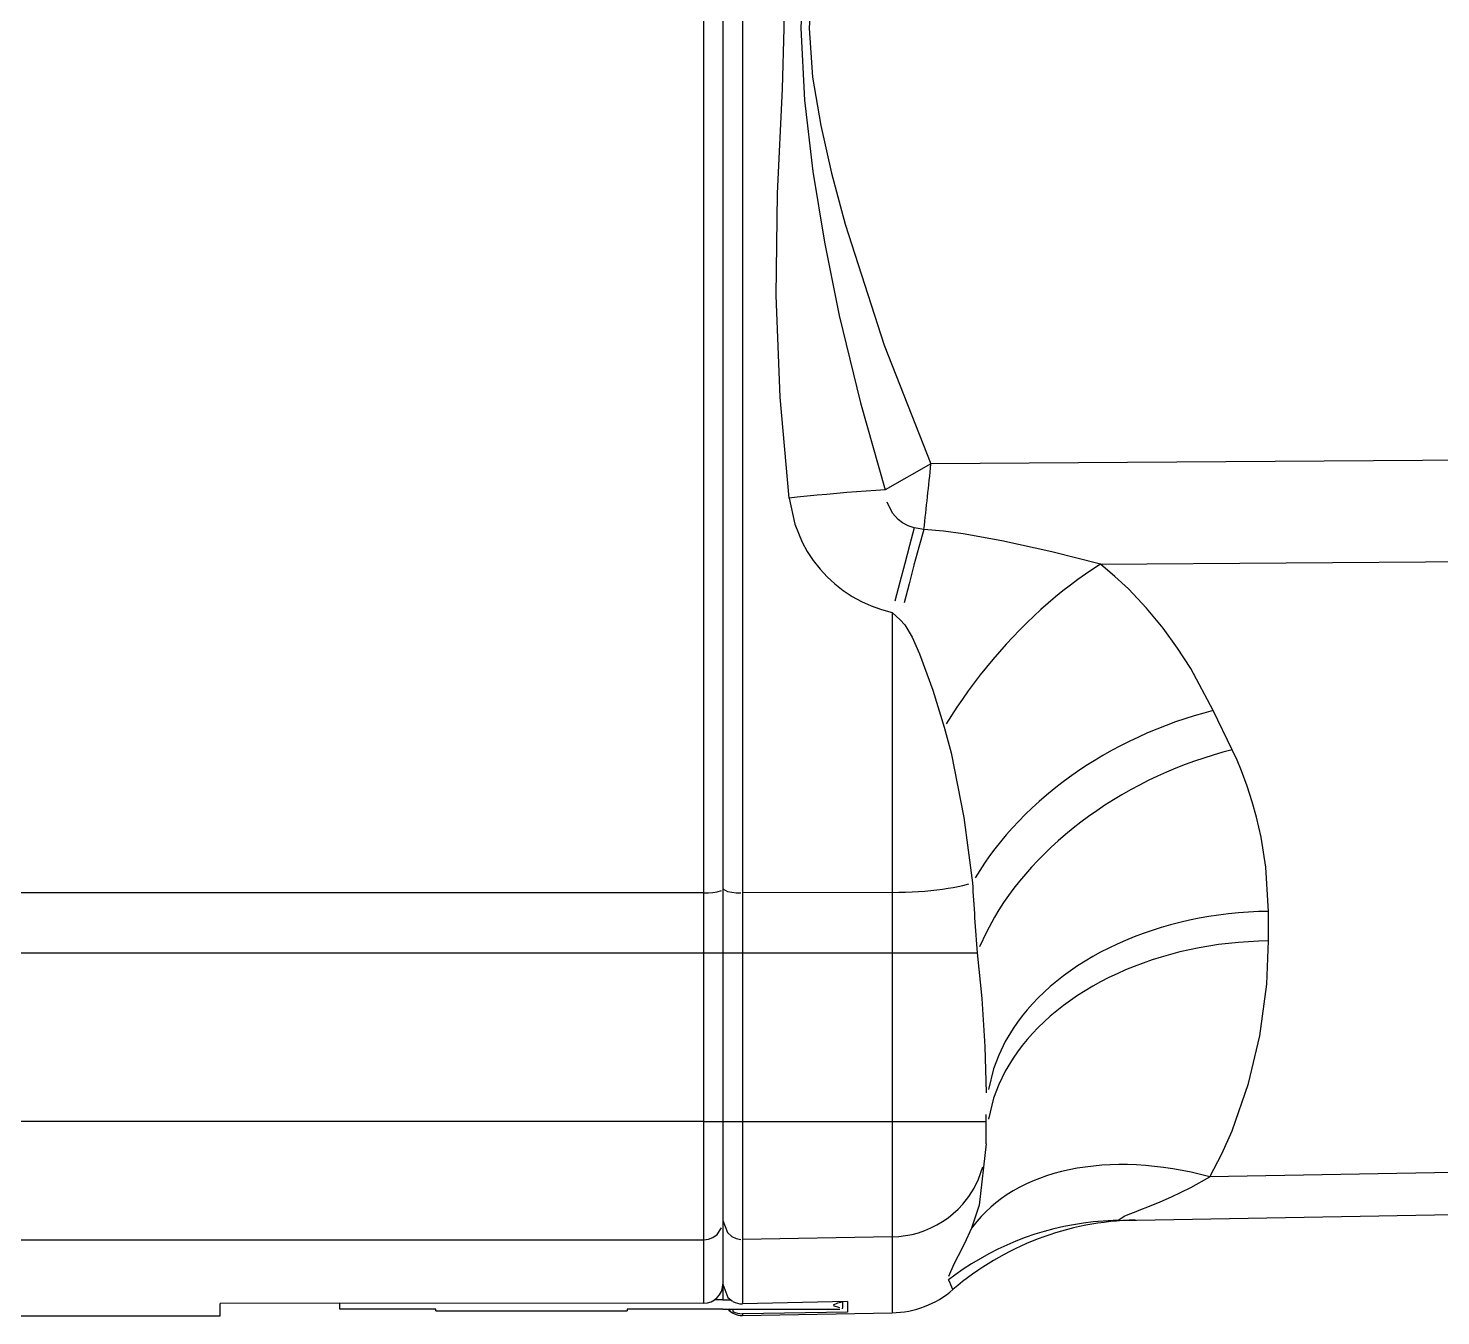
# Model space of a CAD drawing. Header units: millimetres. Extents: x 441156 to 441876, y 4514765 to 4515211.
# Drawn here: x 441594.36 to 441594.5076, y 4515152.7109 to 4515152.8454 of the extents above; entities that cross this region are included whole.
import ezdxf

# ---------------------------------------------------------------- set-up
doc = ezdxf.new("R2010")
doc.units = ezdxf.units.MM
doc.layers.add('Collettore SL', color=7, linetype='Continuous')

msp = doc.modelspace()

# ---------------------------------------------------------------- linework, layer by layer
at = {"layer": 'Collettore SL', "color": 254, "linetype": 'Continuous'}
for p, q in [((441594.4305942032, 4515152.755048965), (441594.4305942032, 4515152.935713952)), ((441594.4325942032, 4515152.935296712), (441594.4325942032, 4515152.755466205)), ((441594.434629108, 4515152.935706543), (441594.434629108, 4515152.755056375)), ((441594.5751814652, 4515152.800739492), (441594.454325633, 4515152.79986569)), ((441594.454325633, 4515152.79986569), (441594.4495472475, 4515152.797171893)), ((441594.4535873975, 4515152.793017014), (441594.452573585, 4515152.793208493)), ((441594.4720350245, 4515152.789388744), (441594.5751814652, 4515152.790134506)), ((441594.4502687273, 4515152.78434421), (441594.4502687273, 4515152.755113326)), ((441594.4502687273, 4515152.78434421), (441594.4511087099, 4515152.783593033)), ((441594.4857926245, 4515152.770000335), (441594.4838093961, 4515152.774094694)), ((441594.4305942032, 4515152.755048965), (441594.1845942032, 4515152.755048965)), ((441594.4305942032, 4515152.748790363), (441594.4305942032, 4515152.755048965)), ((441594.4325942032, 4515152.755466205), (441594.4325942032, 4515152.748790363)), ((441594.4502687273, 4515152.755113326), (441594.434629108, 4515152.755056375)), ((441594.434629108, 4515152.755056375), (441594.434629108, 4515152.748790363)), ((441594.4502687273, 4515152.755113326), (441594.4502687273, 4515152.748790363)), ((441594.489570631, 4515152.750034219), (441594.489570631, 4515152.753124001)), ((441594.1845942032, 4515152.748790363), (441594.4305942032, 4515152.748790363)), ((441594.4305942032, 4515152.748790363), (441594.4325942032, 4515152.748790363)), ((441594.4305942032, 4515152.7311789), (441594.4305942032, 4515152.748790363)), ((441594.4325942032, 4515152.748790363), (441594.434629108, 4515152.748790363)), ((441594.4325942032, 4515152.748790363), (441594.4325942032, 4515152.7311789)), ((441594.434629108, 4515152.748790363), (441594.4502687273, 4515152.748790363)), ((441594.434629108, 4515152.748790363), (441594.434629108, 4515152.7311789)), ((441594.4502687273, 4515152.748790363), (441594.4591497016, 4515152.748790363)), ((441594.4502687273, 4515152.748790363), (441594.4502687273, 4515152.7311789)), ((441594.4305942032, 4515152.7311789), (441594.1845942032, 4515152.7311789)), ((441594.4305942032, 4515152.718822786), (441594.4305942032, 4515152.7311789)), ((441594.4305942032, 4515152.7311789), (441594.4325942032, 4515152.7311789)), ((441594.4325942032, 4515152.7311789), (441594.434629108, 4515152.7311789)), ((441594.4325942032, 4515152.7311789), (441594.4325942032, 4515152.720799764)), ((441594.434629108, 4515152.7311789), (441594.434629108, 4515152.718857897)), ((441594.434629108, 4515152.7311789), (441594.4502687273, 4515152.7311789)), ((441594.4502687273, 4515152.7311789), (441594.4502687273, 4515152.719127744)), ((441594.4502687273, 4515152.7311789), (441594.4600942032, 4515152.7311789)), ((441594.4600942032, 4515152.7311789), (441594.4600942032, 4515152.731914028)), ((441594.4600942032, 4515152.729011131), (441594.4600942032, 4515152.7311789)), ((441594.4600942032, 4515152.728824246), (441594.4600942032, 4515152.729011131)), ((441594.5751814652, 4515152.727001232), (441594.4834576632, 4515152.725400187)), ((441594.4738462715, 4515152.72083969), (441594.5751814652, 4515152.722608503)), ((441594.4325942032, 4515152.720799764), (441594.4325942032, 4515152.714194263)), ((441594.4502687273, 4515152.719127744), (441594.434629108, 4515152.718857897)), ((441594.4502687273, 4515152.719127744), (441594.4502687273, 4515152.711188836)), ((441594.1845942032, 4515152.718822786), (441594.4305942032, 4515152.718822786)), ((441594.4305942032, 4515152.712189909), (441594.4305942032, 4515152.718822786)), ((441594.434629108, 4515152.718857897), (441594.434629108, 4515152.712129433)), ((441594.4325942032, 4515152.714189732), (441594.4325942032, 4515152.712537449)), ((441594.4305942032, 4515152.712189909), (441594.3800942032, 4515152.712176349)), ((441594.3800942032, 4515152.710880326), (441594.3800942032, 4515152.712176349)), ((441594.3925942032, 4515152.711578088), (441594.3925942032, 4515152.712179699)), ((441594.4325942032, 4515152.712537449), (441594.4317161886, 4515152.712537449)), ((441594.4325942032, 4515152.712537449), (441594.4325942032, 4515152.712530701)), ((441594.4325942032, 4515152.712530701), (441594.4333876798, 4515152.712533109)), ((441594.4455942032, 4515152.712355546), (441594.434629108, 4515152.712129433)), ((441594.4450942032, 4515152.712317271), (441594.4450942032, 4515152.712345224)), ((441594.4450942032, 4515152.712317271), (441594.4450942032, 4515152.711689365)), ((441594.4455942032, 4515152.712355546), (441594.4455942032, 4515152.711271984)), ((441594.340102911, 4515152.710880326), (441594.3800942032, 4515152.710880326)), ((441594.4025942032, 4515152.711578088), (441594.3925942032, 4515152.711578088)), ((441594.4025942032, 4515152.711380326), (441594.4025942032, 4515152.711578088)), ((441594.4025942032, 4515152.711380326), (441594.4225942032, 4515152.711380326)), ((441594.4325942032, 4515152.711584094), (441594.4225942032, 4515152.711584094)), ((441594.4225942032, 4515152.711584094), (441594.4225942032, 4515152.711380326)), ((441594.4325942032, 4515152.711584094), (441594.4437788044, 4515152.711570084)), ((441594.4336465392, 4515152.711582755), (441594.4336465392, 4515152.711333036)), ((441594.4455942032, 4515152.711271984), (441594.434629108, 4515152.711093339)), ((441594.434629108, 4515152.710915846), (441594.4502687273, 4515152.711188836)), ((441594.434629108, 4515152.711093339), (441594.434629108, 4515152.710915846)), ((441594.4450942032, 4515152.711600519), (441594.4450942032, 4515152.711689365))]:
    msp.add_line(p, q, dxfattribs=at)
for points in [[(441594.439517889, 4515152.796293273, 0), (441594.4385786079, 4515152.806849823, 0), (441594.438170921, 4515152.817464336, 0), (441594.4381704758, 4515152.817497776, 0), (441594.4382829458, 4515152.828103293, 0), (441594.4388069193, 4515152.839054026, 0), (441594.4390005414, 4515152.845381459, 0), (441594.4388918257, 4515152.849923072, 0), (441594.4384972725, 4515152.857561309, 0), (441594.4382115691, 4515152.865202912, 0), (441594.438199579, 4515152.874958701, 0), (441594.4383588116, 4515152.879836471, 0), (441594.4386294826, 4515152.884689682, 0), (441594.439517889, 4515152.894469645, 0)], [(441594.4495472475, 4515152.893591025, 0), (441594.4468098034, 4515152.883979623, 0), (441594.445593636, 4515152.879125368, 0), (441594.4444875845, 4515152.87425578, 0), (441594.4426012656, 4515152.864354236, 0), (441594.4416757863, 4515152.858080174, 0), (441594.4413020638, 4515152.854928194, 0), (441594.4410029827, 4515152.851772922, 0), (441594.4407245505, 4515152.845381459, 0), (441594.4408263558, 4515152.841627564, 0), (441594.4410984099, 4515152.837881459, 0), (441594.4419818075, 4515152.830431288, 0), (441594.4431890857, 4515152.823028768, 0), (441594.4447330248, 4515152.815381459, 0), (441594.4469543784, 4515152.806234448, 0), (441594.4495472475, 4515152.797171893, 0)], [(441594.454325633, 4515152.890897227, 0), (441594.4495776371, 4515152.878830966, 0), (441594.4464834655, 4515152.869604582, 0), (441594.4438618347, 4515152.860207483, 0), (441594.442714764, 4515152.855090918, 0), (441594.4418691756, 4515152.849900045, 0), (441594.4416915574, 4515152.848082623, 0), (441594.4415978469, 4515152.846259168, 0), (441594.4415865551, 4515152.845381459, 0), (441594.4416819768, 4515152.842819707, 0), (441594.4419431521, 4515152.840268726, 0), (441594.442804813, 4515152.835225102, 0), (441594.4439402579, 4515152.830238733, 0), (441594.4453617568, 4515152.824930528, 0), (441594.449450224, 4515152.81228569, 0), (441594.454325633, 4515152.79986569, 0)], [(441594.4495472475, 4515152.797171893, 0), (441594.4485545984, 4515152.797103599, 0), (441594.4475515773, 4515152.797030172, 0), (441594.4465394063, 4515152.796951705, 0), (441594.4455193185, 4515152.796868291, 0), (441594.4444925569, 4515152.796780032, 0), (441594.4434603722, 4515152.796687036, 0), (441594.4424240221, 4515152.796589416, 0), (441594.4413847693, 4515152.796487291, 0), (441594.4403438799, 4515152.796380786, 0), (441594.439517889, 4515152.796293273, 0)], [(441594.439517889, 4515152.796293273, 0), (441594.4396516834, 4515152.795385713, 0), (441594.4398442729, 4515152.794488999, 0), (441594.4401002496, 4515152.793591735, 0), (441594.440415833, 4515152.792713743, 0), (441594.4408690049, 4515152.791696988, 0), (441594.4414028627, 4515152.790720029, 0), (441594.4420322126, 4515152.789764819, 0), (441594.4427392007, 4515152.788865007, 0), (441594.4434792075, 4515152.788066779, 0), (441594.4442804424, 4515152.787329142, 0), (441594.445161047, 4515152.78664017, 0), (441594.4460948948, 4515152.786023907, 0), (441594.4470704315, 4515152.785487025, 0), (441594.4480860936, 4515152.785028706, 0), (441594.4491633642, 4515152.784642843, 0), (441594.4502687273, 4515152.78434421, 0)], [(441594.452573585, 4515152.793208493, 0), (441594.4523613434, 4515152.793257506, 0), (441594.452152555, 4515152.793319272, 0), (441594.4519460942, 4515152.793394458, 0), (441594.4517486102, 4515152.79348049, 0), (441594.451542615, 4515152.793586258, 0), (441594.4513441505, 4515152.7937052, 0), (441594.45110635, 4515152.793872735, 0), (441594.4508831347, 4515152.794058786, 0), (441594.4506703735, 4515152.794267572, 0), (441594.4504751965, 4515152.794492505, 0), (441594.4502960113, 4515152.794735298, 0), (441594.4501361116, 4515152.794990953, 0), (441594.4499927894, 4515152.795263916, 0), (441594.4498699145, 4515152.795546546, 0), (441594.4497582694, 4515152.795866393, 0), (441594.4496707167, 4515152.796193657, 0), (441594.4496056274, 4515152.796533427, 0), (441594.449564304, 4515152.796877022, 0), (441594.4495472475, 4515152.797171893, 0)], [(441594.452573585, 4515152.793208493, 0), (441594.4523270308, 4515152.792291664, 0), (441594.4520786068, 4515152.791359996, 0), (441594.4518286157, 4515152.790414627, 0), (441594.4515773619, 4515152.789456706, 0), (441594.4513251517, 4515152.788487401, 0), (441594.4510722923, 4515152.787507893, 0), (441594.4508190917, 4515152.786519376, 0), (441594.4505658585, 4515152.785523052, 0), (441594.4503129012, 4515152.784520138, 0), (441594.4502687273, 4515152.78434421, 0)], [(441594.4535873975, 4515152.793017014, 0), (441594.4533250002, 4515152.792104605, 0), (441594.4530636108, 4515152.791176632, 0), (441594.4528035478, 4515152.790234227, 0), (441594.4525451279, 4515152.789278537, 0), (441594.452288666, 4515152.788310727, 0), (441594.4520344746, 4515152.787331977, 0), (441594.4517828633, 4515152.786343478, 0), (441594.4515341387, 4515152.785346435, 0), (441594.4512886039, 4515152.784342063, 0), (441594.4511087099, 4515152.783593033, 0)], [(441594.4720350245, 4515152.789388744, 0), (441594.4669433571, 4515152.790677906, 0), (441594.461730272, 4515152.791848842, 0), (441594.4576988246, 4515152.792562327, 0), (441594.4556493646, 4515152.792829514, 0), (441594.4535873975, 4515152.793017014, 0)], [(441594.4720350245, 4515152.789388744, 0), (441594.471245034, 4515152.788880581, 0), (441594.4704566438, 4515152.788347196, 0), (441594.4696708145, 4515152.787789239, 0), (441594.4688885036, 4515152.787207388, 0), (441594.468110664, 4515152.786602356, 0), (441594.4673382437, 4515152.785974876, 0), (441594.4665721834, 4515152.785325714, 0), (441594.4658134168, 4515152.784655662, 0), (441594.465062868, 4515152.783965535, 0), (441594.4643214517, 4515152.783256175, 0), (441594.4635900711, 4515152.782528444, 0), (441594.4628696172, 4515152.781783232, 0), (441594.4621609679, 4515152.781021444, 0), (441594.4614649864, 4515152.780244009, 0), (441594.4607825209, 4515152.779451875, 0), (441594.4601144026, 4515152.778646006, 0), (441594.4594614457, 4515152.777827384, 0), (441594.4588244457, 4515152.776997007, 0), (441594.4582041786, 4515152.776155887, 0), (441594.4576014002, 4515152.775305048, 0), (441594.4570168447, 4515152.774445525, 0), (441594.4564512246, 4515152.773578369, 0), (441594.4559052287, 4515152.772704634, 0), (441594.4557103016, 4515152.772383195, 0)], [(441594.4838093961, 4515152.774094694, 0), (441594.4814624667, 4515152.778481807, 0), (441594.4800850397, 4515152.780625015, 0), (441594.4785752151, 4515152.782700685, 0), (441594.4768453012, 4515152.784792424, 0), (441594.4749393867, 4515152.786804489, 0), (441594.4735343519, 4515152.788120854, 0), (441594.4720350245, 4515152.789388744, 0)], [(441594.4511087099, 4515152.783593033, 0), (441594.4512409072, 4515152.78346904, 0), (441594.4513647083, 4515152.78333707, 0), (441594.4515945947, 4515152.783052975, 0), (441594.4518059216, 4515152.782748988, 0), (441594.4519899699, 4515152.782452663, 0), (441594.4523673566, 4515152.781760054, 0), (441594.4527727462, 4515152.780901745, 0), (441594.453142719, 4515152.780028522, 0), (441594.4545151366, 4515152.776215725, 0), (441594.4557103016, 4515152.772383195, 0)], [(441594.4838093961, 4515152.774094694, 0), (441594.4828160914, 4515152.773836498, 0), (441594.4818246349, 4515152.773552775, 0), (441594.4808362343, 4515152.773243872, 0), (441594.479852094, 4515152.772910165, 0), (441594.4788734129, 4515152.772552059, 0), (441594.4779013835, 4515152.772169991, 0), (441594.47693719, 4515152.771764428, 0), (441594.475982007, 4515152.771335863, 0), (441594.4750369985, 4515152.770884817, 0), (441594.4741033156, 4515152.770411842, 0), (441594.473182096, 4515152.769917511, 0), (441594.4722744621, 4515152.76940243, 0), (441594.4713815195, 4515152.768867224, 0), (441594.4705043563, 4515152.768312546, 0), (441594.4696440411, 4515152.767739072, 0), (441594.4688016222, 4515152.767147499, 0), (441594.4679781258, 4515152.76653855, 0), (441594.4671745552, 4515152.765912966, 0), (441594.4663918895, 4515152.765271508, 0), (441594.4656310822, 4515152.764614959, 0), (441594.4648930604, 4515152.763944119, 0), (441594.4641787231, 4515152.763259805, 0), (441594.4634889406, 4515152.76256285, 0), (441594.4628245533, 4515152.761854105, 0), (441594.4621863707, 4515152.761134431, 0), (441594.4615751704, 4515152.760404706, 0), (441594.4609916969, 4515152.759665819, 0), (441594.4604366611, 4515152.75891867, 0), (441594.4599107394, 4515152.75816417, 0), (441594.4594145723, 4515152.757403238, 0), (441594.4589487645, 4515152.756636801, 0), (441594.4586538945, 4515152.756120588, 0)], [(441594.4557103016, 4515152.772383195, 0), (441594.4560912759, 4515152.771033084, 0), (441594.4564363922, 4515152.769674209, 0), (441594.4577548494, 4515152.762931423, 0), (441594.4586538945, 4515152.756120588, 0)], [(441594.4857926245, 4515152.770000335, 0), (441594.4847998125, 4515152.769741097, 0), (441594.483808848, 4515152.769456334, 0), (441594.4828209383, 4515152.769146392, 0), (441594.4818372871, 4515152.768811651, 0), (441594.4808590927, 4515152.768452515, 0), (441594.4798875469, 4515152.768069425, 0), (441594.4789238335, 4515152.767662846, 0), (441594.4779691265, 4515152.767233274, 0), (441594.4770245891, 4515152.766781231, 0), (441594.4760913722, 4515152.766307271, 0), (441594.4751706126, 4515152.765811968, 0), (441594.4742634322, 4515152.765295926, 0), (441594.4733709362, 4515152.764759776, 0), (441594.472494212, 4515152.76420417, 0), (441594.4716343278, 4515152.763629784, 0), (441594.4707923312, 4515152.763037318, 0), (441594.469969248, 4515152.762427495, 0), (441594.4691660811, 4515152.761801057, 0), (441594.4683838089, 4515152.761158767, 0), (441594.4676233846, 4515152.760501408, 0), (441594.4668857346, 4515152.759829782, 0), (441594.4661717576, 4515152.759144705, 0), (441594.4654823235, 4515152.758447014, 0), (441594.4648182723, 4515152.757737556, 0), (441594.464180413, 4515152.757017199, 0), (441594.4635695228, 4515152.756286819, 0), (441594.4629863458, 4515152.755547305, 0), (441594.4624315927, 4515152.754799558, 0), (441594.4619059393, 4515152.75404449, 0), (441594.461410026, 4515152.753283021, 0), (441594.4609444571, 4515152.752516079, 0), (441594.4605097997, 4515152.751744597, 0), (441594.4601065834, 4515152.750969516, 0), (441594.4597352996, 4515152.75019178, 0), (441594.4593964004, 4515152.749412336, 0), (441594.4591497016, 4515152.748790363, 0)], [(441594.489570631, 4515152.753124001, 0), (441594.4895673444, 4515152.753636676, 0), (441594.4895574724, 4515152.754149597, 0), (441594.4895409913, 4515152.754662847, 0), (441594.4895178695, 4515152.755176509, 0), (441594.489488068, 4515152.755690663, 0), (441594.4894515399, 4515152.756205392, 0), (441594.4894082308, 4515152.756720776, 0), (441594.489358078, 4515152.75723689, 0), (441594.4893010115, 4515152.757753816, 0), (441594.4892369527, 4515152.758271626, 0), (441594.4891658154, 4515152.758790394, 0), (441594.489087505, 4515152.759310192, 0), (441594.4890019187, 4515152.759831089, 0), (441594.4889089453, 4515152.76035315, 0), (441594.4888084651, 4515152.760876439, 0), (441594.48870035, 4515152.761401016, 0), (441594.488584463, 4515152.761926939, 0), (441594.4884606583, 4515152.762454259, 0), (441594.4883287813, 4515152.762983026, 0), (441594.4881886683, 4515152.763513283, 0), (441594.4880401464, 4515152.764045069, 0), (441594.4878830338, 4515152.764578419, 0), (441594.4877171389, 4515152.765113358, 0), (441594.4875422611, 4515152.765649911, 0), (441594.4873581901, 4515152.766188089, 0), (441594.4871647061, 4515152.7667279, 0), (441594.4869615799, 4515152.767269343, 0), (441594.4867485727, 4515152.767812408, 0), (441594.4865254361, 4515152.768357075, 0), (441594.4862919122, 4515152.768903313, 0), (441594.4860477338, 4515152.769451085, 0), (441594.4857926245, 4515152.770000335, 0)], [(441594.4502687273, 4515152.755113326, 0), (441594.4506175627, 4515152.755115868, 0), (441594.4509657606, 4515152.755120947, 0), (441594.4513128966, 4515152.755128559, 0), (441594.4516585479, 4515152.755138693, 0), (441594.4520022931, 4515152.755151338, 0), (441594.4523437137, 4515152.755166478, 0), (441594.4526823937, 4515152.755184094, 0), (441594.4530179203, 4515152.755204165, 0), (441594.4533498847, 4515152.755226668, 0), (441594.4536778827, 4515152.755251573, 0), (441594.4540015145, 4515152.755278852, 0), (441594.4543203858, 4515152.75530847, 0), (441594.4546341082, 4515152.755340391, 0), (441594.4549422994, 4515152.755374577, 0), (441594.455244584, 4515152.755410986, 0), (441594.4555405935, 4515152.755449574, 0), (441594.4558299676, 4515152.755490294, 0), (441594.4561123534, 4515152.755533095, 0), (441594.4563874071, 4515152.755577927, 0), (441594.4566547935, 4515152.755624734, 0), (441594.4569141868, 4515152.755673459, 0), (441594.457165271, 4515152.755724043, 0), (441594.4574077402, 4515152.755776424, 0), (441594.457641299, 4515152.755830538, 0), (441594.4578656628, 4515152.755886321, 0), (441594.4580805583, 4515152.755943703, 0), (441594.4582857236, 4515152.756002613, 0), (441594.4584809089, 4515152.756062983, 0), (441594.4586538945, 4515152.756120588, 0)], [(441594.4305942032, 4515152.755048965, 0), (441594.4306640022, 4515152.755049219, 0), (441594.4307337162, 4515152.755049981, 0), (441594.4308032601, 4515152.755051251, 0), (441594.4308725494, 4515152.755053026, 0), (441594.4309414995, 4515152.755055304, 0), (441594.4310100266, 4515152.755058083, 0), (441594.431078047, 4515152.755061359, 0), (441594.4311454779, 4515152.755065128, 0), (441594.4312122372, 4515152.755069386, 0), (441594.4312782435, 4515152.755074128, 0), (441594.4313434164, 4515152.755079347, 0), (441594.4314076765, 4515152.755085037, 0), (441594.4314709455, 4515152.755091192, 0), (441594.4315331463, 4515152.755097804, 0), (441594.4315942032, 4515152.755104865, 0), (441594.4316540417, 4515152.755112366, 0), (441594.431712589, 4515152.755120297, 0), (441594.4317697737, 4515152.755128651, 0), (441594.4318255262, 4515152.755137416, 0), (441594.4318797784, 4515152.755146581, 0), (441594.4319324644, 4515152.755156135, 0), (441594.4319835199, 4515152.755166068, 0), (441594.4320328828, 4515152.755176365, 0), (441594.4320804928, 4515152.755187017, 0), (441594.4321262921, 4515152.755198008, 0), (441594.4321702247, 4515152.755209327, 0), (441594.4322122372, 4515152.755220957, 0), (441594.4322522783, 4515152.755232887, 0), (441594.4322902994, 4515152.755245102, 0), (441594.432326254, 4515152.755257585, 0), (441594.4323600984, 4515152.755270323, 0), (441594.4323917913, 4515152.755283299, 0), (441594.4324212941, 4515152.755296499, 0), (441594.4324485709, 4515152.755309904, 0), (441594.4324735884, 4515152.7553235, 0), (441594.4324963162, 4515152.755337271, 0), (441594.4325167266, 4515152.755351198, 0), (441594.4325347947, 4515152.755365266, 0), (441594.4325504984, 4515152.755379456, 0), (441594.4325638187, 4515152.755393752, 0), (441594.4325747393, 4515152.755408136, 0), (441594.432583247, 4515152.755422591, 0), (441594.4325893313, 4515152.7554371, 0), (441594.4325929849, 4515152.755451644, 0), (441594.4325942032, 4515152.755466205, 0)], [(441594.4325942032, 4515152.755473551, 0), (441594.4325954216, 4515152.75545899, 0), (441594.4325990751, 4515152.755444447, 0), (441594.4326051594, 4515152.755429938, 0), (441594.432613667, 4515152.755415483, 0), (441594.4326245877, 4515152.755401099, 0), (441594.432637908, 4515152.755386802, 0), (441594.4326536118, 4515152.755372612, 0), (441594.4326716798, 4515152.755358545, 0), (441594.4326920902, 4515152.755344617, 0), (441594.432714818, 4515152.755330848, 0), (441594.4327398355, 4515152.755317251, 0), (441594.4327671123, 4515152.755303845, 0), (441594.4327966151, 4515152.755290645, 0), (441594.432828308, 4515152.755277669, 0), (441594.4328621524, 4515152.755264931, 0), (441594.432898107, 4515152.755252448, 0), (441594.4329361281, 4515152.755240234, 0), (441594.4329761692, 4515152.755228304, 0), (441594.4330181817, 4515152.755216673, 0), (441594.4330621143, 4515152.755205355, 0), (441594.4331079135, 4515152.755194363, 0), (441594.4331555236, 4515152.755183713, 0), (441594.4332048864, 4515152.755173414, 0), (441594.433255942, 4515152.755163481, 0), (441594.433308628, 4515152.755153927, 0), (441594.4333628803, 4515152.755144762, 0), (441594.4334186327, 4515152.755135997, 0), (441594.4334758174, 4515152.755127644, 0), (441594.4335343647, 4515152.755119712, 0), (441594.4335942032, 4515152.755112211, 0), (441594.4336552601, 4515152.755105151, 0), (441594.4337174609, 4515152.755098538, 0), (441594.4337807299, 4515152.755092383, 0), (441594.43384499, 4515152.755086693, 0), (441594.4339101629, 4515152.755081474, 0), (441594.4339761692, 4515152.755076732, 0), (441594.4340429285, 4515152.755072474, 0), (441594.4341103594, 4515152.755068705, 0), (441594.4341783798, 4515152.755065429, 0), (441594.4342469068, 4515152.75506265, 0), (441594.434315857, 4515152.755060372, 0), (441594.4343851462, 4515152.755058597, 0), (441594.4344546903, 4515152.755057327, 0), (441594.4345244042, 4515152.755056566, 0), (441594.4345942032, 4515152.755056311, 0), (441594.434629108, 4515152.755056375, 0)], [(441594.489570631, 4515152.753124001, 0), (441594.4885241246, 4515152.753098159, 0), (441594.4874795309, 4515152.753046508, 0), (441594.4864381229, 4515152.752969111, 0), (441594.4854011693, 4515152.752866061, 0), (441594.4843699334, 4515152.752737485, 0), (441594.4833456716, 4515152.752583538, 0), (441594.4823296319, 4515152.752404409, 0), (441594.4813230521, 4515152.752200315, 0), (441594.4803271586, 4515152.751971506, 0), (441594.4793431648, 4515152.751718259, 0), (441594.4783722694, 4515152.751440885, 0), (441594.4774156554, 4515152.751139719, 0), (441594.4764744883, 4515152.75081513, 0), (441594.4755499146, 4515152.750467514, 0), (441594.474643061, 4515152.750097292, 0), (441594.4737550322, 4515152.749704917, 0), (441594.4728869102, 4515152.749290867, 0), (441594.4720397526, 4515152.748855645, 0), (441594.4712145915, 4515152.748399783, 0), (441594.4704124324, 4515152.747923835, 0), (441594.4696342525, 4515152.747428383, 0), (441594.4688809998, 4515152.746914027, 0), (441594.4681535922, 4515152.746381397, 0), (441594.4674529159, 4515152.745831141, 0), (441594.4667798244, 4515152.745263929, 0), (441594.4661351379, 4515152.744680452, 0), (441594.4655196419, 4515152.744081421, 0), (441594.4649340863, 4515152.743467567, 0), (441594.4643791842, 4515152.742839635, 0), (441594.463855612, 4515152.742198393, 0), (441594.4633640075, 4515152.74154462, 0), (441594.4629049696, 4515152.740879115, 0), (441594.4624790577, 4515152.740202687, 0), (441594.4620867905, 4515152.73951616, 0), (441594.461728646, 4515152.738820371, 0), (441594.4614050605, 4515152.738116168, 0), (441594.4611164284, 4515152.737404409, 0), (441594.4608631013, 4515152.73668596, 0), (441594.4606453877, 4515152.735961698, 0), (441594.460463553, 4515152.735232504, 0), (441594.4603178187, 4515152.734499266, 0), (441594.4602083623, 4515152.73376288, 0), (441594.4601353172, 4515152.73302424, 0), (441594.4600987724, 4515152.732284249, 0), (441594.4600942032, 4515152.731914028, 0)], [(441594.4591497016, 4515152.748790363, 0), (441594.4592759692, 4515152.747680088, 0), (441594.4593833634, 4515152.746655458, 0), (441594.4594752057, 4515152.745707462, 0), (441594.4595541559, 4515152.74482792, 0), (441594.4596223534, 4515152.744009499, 0), (441594.4596815284, 4515152.743245664, 0), (441594.4597330875, 4515152.742530627, 0), (441594.4597781806, 4515152.741859261, 0), (441594.4598177531, 4515152.741227034, 0), (441594.4598525859, 4515152.740629934, 0), (441594.4598833281, 4515152.740064407, 0), (441594.4599105212, 4515152.7395273, 0), (441594.4599346194, 4515152.739015807, 0), (441594.4599560054, 4515152.738527425, 0), (441594.4599750029, 4515152.738059916, 0), (441594.4599918866, 4515152.737611271, 0), (441594.4600068906, 4515152.737179687, 0), (441594.4600202151, 4515152.73676353, 0), (441594.4600320316, 4515152.736361323, 0), (441594.4600424871, 4515152.735971723, 0), (441594.4600517084, 4515152.735593501, 0), (441594.4600598047, 4515152.735225535, 0), (441594.4600668697, 4515152.73486679, 0), (441594.4600729846, 4515152.734516307, 0), (441594.4600782185, 4515152.734173201, 0), (441594.4600826314, 4515152.733836642, 0), (441594.4600862738, 4515152.733505853, 0), (441594.4600891888, 4515152.733180101, 0), (441594.4600914125, 4515152.732858691, 0), (441594.4600929744, 4515152.732540963, 0), (441594.4600938985, 4515152.73222628, 0), (441594.4600942032, 4515152.731914028, 0)], [(441594.489570631, 4515152.750034219, 0), (441594.4885241246, 4515152.750008377, 0), (441594.4874795309, 4515152.749956727, 0), (441594.4864381229, 4515152.749879329, 0), (441594.4854011693, 4515152.74977628, 0), (441594.4843699334, 4515152.749647703, 0), (441594.4833456716, 4515152.749493756, 0), (441594.4823296319, 4515152.749314627, 0), (441594.4813230521, 4515152.749110533, 0), (441594.4803271586, 4515152.748881724, 0), (441594.4793431648, 4515152.748628478, 0), (441594.4783722694, 4515152.748351103, 0), (441594.4774156554, 4515152.748049937, 0), (441594.4764744883, 4515152.747725349, 0), (441594.4755499146, 4515152.747377732, 0), (441594.474643061, 4515152.747007511, 0), (441594.4737550322, 4515152.746615135, 0), (441594.4728869102, 4515152.746201085, 0), (441594.4720397526, 4515152.745765864, 0), (441594.4712145915, 4515152.745310001, 0), (441594.4704124324, 4515152.744834054, 0), (441594.4696342525, 4515152.744338601, 0), (441594.4688809998, 4515152.743824246, 0), (441594.4681535922, 4515152.743291616, 0), (441594.4674529159, 4515152.742741359, 0), (441594.4667798244, 4515152.742174148, 0), (441594.4661351379, 4515152.74159067, 0), (441594.4655196419, 4515152.74099164, 0), (441594.4649340863, 4515152.740377785, 0), (441594.4643791842, 4515152.739749853, 0), (441594.463855612, 4515152.739108611, 0), (441594.4633640075, 4515152.738454839, 0), (441594.4629049696, 4515152.737789333, 0), (441594.4624790577, 4515152.737112905, 0), (441594.4620867905, 4515152.736426379, 0), (441594.461728646, 4515152.735730589, 0), (441594.4614050605, 4515152.735026387, 0), (441594.4611164284, 4515152.734314627, 0), (441594.4608631013, 4515152.733596179, 0), (441594.4606453877, 4515152.732871916, 0), (441594.460463553, 4515152.732142722, 0), (441594.4603178187, 4515152.731409485, 0), (441594.4602083623, 4515152.730673099, 0), (441594.4601353172, 4515152.72993446, 0), (441594.4600987724, 4515152.729194468, 0), (441594.4600942032, 4515152.728824246, 0)], [(441594.4834576632, 4515152.725400187, 0), (441594.4846911324, 4515152.727785568, 0), (441594.4857700894, 4515152.730206565, 0), (441594.4874924759, 4515152.73512744, 0), (441594.4875041367, 4515152.735167548, 0), (441594.4886752239, 4515152.74012022, 0), (441594.4893883197, 4515152.745512902, 0), (441594.4895253167, 4515152.747772262, 0), (441594.489570631, 4515152.750034219, 0)], [(441594.4502687273, 4515152.719127744, 0), (441594.4506175627, 4515152.719139786, 0), (441594.4509657606, 4515152.719163854, 0), (441594.4513128966, 4515152.719199919, 0), (441594.4516585479, 4515152.719247938, 0), (441594.4520022931, 4515152.719307852, 0), (441594.4523437137, 4515152.719379588, 0), (441594.4526823937, 4515152.719463059, 0), (441594.4530179203, 4515152.719558162, 0), (441594.4533498847, 4515152.719664782, 0), (441594.4536778827, 4515152.719782789, 0), (441594.4540015145, 4515152.71991204, 0), (441594.4543203858, 4515152.720052376, 0), (441594.4546341082, 4515152.720203628, 0), (441594.4549422994, 4515152.72036561, 0), (441594.455244584, 4515152.720538124, 0), (441594.4555405935, 4515152.720720963, 0), (441594.4558299676, 4515152.720913901, 0), (441594.4561123534, 4515152.721116705, 0), (441594.4563874071, 4515152.721329127, 0), (441594.4566547935, 4515152.721550908, 0), (441594.4569141868, 4515152.721781778, 0), (441594.457165271, 4515152.722021457, 0), (441594.4574077402, 4515152.722269651, 0), (441594.457641299, 4515152.722526059, 0), (441594.4578656628, 4515152.722790367, 0), (441594.4580805583, 4515152.723062254, 0), (441594.4582857236, 4515152.72334139, 0), (441594.4584809089, 4515152.723627433, 0), (441594.4586658762, 4515152.723920035, 0), (441594.4588404003, 4515152.72421884, 0), (441594.4590042685, 4515152.724523484, 0), (441594.459157281, 4515152.724833595, 0), (441594.4592992517, 4515152.725148796, 0), (441594.4594300074, 4515152.725468703, 0), (441594.459549389, 4515152.725792925, 0), (441594.4596572507, 4515152.726121068, 0), (441594.4597534615, 4515152.726452732, 0), (441594.4598379039, 4515152.726787514, 0), (441594.459910475, 4515152.727125005, 0), (441594.4599710866, 4515152.727464793, 0), (441594.4600196647, 4515152.727806466, 0), (441594.4600561502, 4515152.728149606, 0), (441594.4600804985, 4515152.728493796, 0), (441594.4600926802, 4515152.728838615, 0), (441594.4600942032, 4515152.729011131, 0)], [(441594.4600942032, 4515152.728824246, 0), (441594.4599215168, 4515152.725593908, 0), (441594.4593528789, 4515152.722425039, 0), (441594.4590041002, 4515152.721223907, 0), (441594.4585659612, 4515152.720032827, 0)], [(441594.4834576632, 4515152.725400187, 0), (441594.4824845, 4515152.725647484, 0), (441594.4815131603, 4515152.725868639, 0), (441594.4805448277, 4515152.726063381, 0), (441594.4795806818, 4515152.726231474, 0), (441594.4786218973, 4515152.726372714, 0), (441594.4776696423, 4515152.726486928, 0), (441594.476725077, 4515152.726573977, 0), (441594.4757893522, 4515152.726633754, 0), (441594.474863608, 4515152.726666187, 0), (441594.4739489722, 4515152.726671237, 0), (441594.4730465591, 4515152.726648897, 0), (441594.4721574683, 4515152.726599195, 0), (441594.471282783, 4515152.726522191, 0), (441594.4704235687, 4515152.726417979, 0), (441594.4695808723, 4515152.726286685, 0), (441594.4687557206, 4515152.726128471, 0), (441594.4679491189, 4515152.725943528, 0), (441594.4671620497, 4515152.725732083, 0), (441594.4663954722, 4515152.725494391, 0), (441594.4656503202, 4515152.725230744, 0), (441594.4649275016, 4515152.724941462, 0), (441594.4642278971, 4515152.724626898, 0), (441594.463552359, 4515152.724287435, 0), (441594.4629017102, 4515152.723923487, 0), (441594.4622767437, 4515152.723535497, 0), (441594.4616782207, 4515152.723123937, 0), (441594.4611068706, 4515152.72268931, 0), (441594.4605633892, 4515152.722232144, 0), (441594.460048439, 4515152.721752997, 0), (441594.4595626472, 4515152.721252453, 0), (441594.4591066056, 4515152.720731121, 0), (441594.45868087, 4515152.720189636, 0), (441594.4585659612, 4515152.720032827, 0)], [(441594.4738462715, 4515152.72083969, 0), (441594.4737933766, 4515152.720840334, 0), (441594.4737517801, 4515152.720844402, 0), (441594.4737220933, 4515152.720852055, 0), (441594.4737052243, 4515152.720863143, 0), (441594.4737010503, 4515152.720878751, 0), (441594.4737111182, 4515152.720898369, 0), (441594.473749552, 4515152.72093279, 0), (441594.4738156936, 4515152.720974836, 0), (441594.473909491, 4515152.72102475, 0), (441594.4740279698, 4515152.721081362, 0), (441594.4741297096, 4515152.721127034, 0), (441594.4742420173, 4515152.721175553, 0), (441594.4744962436, 4515152.721281037, 0), (441594.4747869156, 4515152.721397614, 0), (441594.4751042041, 4515152.721522531, 0), (441594.4755747397, 4515152.721706231, 0), (441594.4760737395, 4515152.721901329, 0), (441594.4771404967, 4515152.722326349, 0), (441594.4782767205, 4515152.722798569, 0), (441594.4794439492, 4515152.723311897, 0), (441594.4814527378, 4515152.724282555, 0), (441594.4834576632, 4515152.725400187, 0)], [(441594.4305942032, 4515152.718822786, 0), (441594.4306640022, 4515152.71882399, 0), (441594.4307337162, 4515152.718827602, 0), (441594.4308032601, 4515152.718833616, 0), (441594.4308725494, 4515152.718842026, 0), (441594.4309414995, 4515152.718852821, 0), (441594.4310100266, 4515152.718865987, 0), (441594.431078047, 4515152.71888151, 0), (441594.4311454779, 4515152.71889937, 0), (441594.4312122372, 4515152.718919545, 0), (441594.4312782435, 4515152.718942012, 0), (441594.4313434164, 4515152.718966741, 0), (441594.4314076765, 4515152.718993705, 0), (441594.4314709455, 4515152.719022867, 0), (441594.4315331463, 4515152.719054196, 0), (441594.4315942032, 4515152.71908765, 0), (441594.4316540417, 4515152.719123191, 0), (441594.431712589, 4515152.719160775, 0), (441594.4317697737, 4515152.719200355, 0), (441594.4318255262, 4515152.719241884, 0), (441594.4318797784, 4515152.71928531, 0), (441594.4319324644, 4515152.719330583, 0), (441594.4319835199, 4515152.719377644, 0), (441594.4320328828, 4515152.719426439, 0), (441594.4320804928, 4515152.719476908, 0), (441594.4321262921, 4515152.719528987, 0), (441594.4321702247, 4515152.719582614, 0), (441594.4322122372, 4515152.719637726, 0), (441594.4322522783, 4515152.719694252, 0), (441594.4322902994, 4515152.719752125, 0), (441594.432326254, 4515152.719811275, 0), (441594.4323600984, 4515152.719871629, 0), (441594.4323917913, 4515152.719933114, 0), (441594.4324212941, 4515152.719995654, 0), (441594.4324485709, 4515152.720059175, 0), (441594.4324735884, 4515152.720123597, 0), (441594.4324963162, 4515152.720188844, 0), (441594.4325167266, 4515152.720254835, 0), (441594.4325347947, 4515152.720321489, 0), (441594.4325504984, 4515152.720388727, 0), (441594.4325638187, 4515152.720456465, 0), (441594.4325747393, 4515152.720524622, 0), (441594.432583247, 4515152.720593113, 0), (441594.4325893313, 4515152.720661857, 0), (441594.4325929849, 4515152.720730769, 0), (441594.4325942032, 4515152.720799764, 0)], [(441594.4325942032, 4515152.720834574, 0), (441594.4325954216, 4515152.720765578, 0), (441594.4325990751, 4515152.720696666, 0), (441594.4326051594, 4515152.720627923, 0), (441594.432613667, 4515152.720559431, 0), (441594.4326245877, 4515152.720491275, 0), (441594.432637908, 4515152.720423536, 0), (441594.4326536118, 4515152.7203563, 0), (441594.4326716798, 4515152.720289645, 0), (441594.4326920902, 4515152.720223653, 0), (441594.432714818, 4515152.720158407, 0), (441594.4327398355, 4515152.720093984, 0), (441594.4327671123, 4515152.720030464, 0), (441594.4327966151, 4515152.719967923, 0), (441594.432828308, 4515152.719906438, 0), (441594.4328621524, 4515152.719846085, 0), (441594.432898107, 4515152.719786935, 0), (441594.4329361281, 4515152.719729061, 0), (441594.4329761692, 4515152.719672535, 0), (441594.4330181817, 4515152.719617424, 0), (441594.4330621143, 4515152.719563796, 0), (441594.4331079135, 4515152.719511717, 0), (441594.4331555236, 4515152.719461249, 0), (441594.4332048864, 4515152.719412454, 0), (441594.433255942, 4515152.719365392, 0), (441594.433308628, 4515152.71932012, 0), (441594.4333628803, 4515152.719276694, 0), (441594.4334186327, 4515152.719235164, 0), (441594.4334758174, 4515152.719195584, 0), (441594.4335343647, 4515152.719158, 0), (441594.4335942032, 4515152.71912246, 0), (441594.4336552601, 4515152.719089005, 0), (441594.4337174609, 4515152.719057677, 0), (441594.4337807299, 4515152.719028514, 0), (441594.43384499, 4515152.719001551, 0), (441594.4339101629, 4515152.718976822, 0), (441594.4339761692, 4515152.718954355, 0), (441594.4340429285, 4515152.71893418, 0), (441594.4341103594, 4515152.718916319, 0), (441594.4341783798, 4515152.718900797, 0), (441594.4342469068, 4515152.71888763, 0), (441594.434315857, 4515152.718876835, 0), (441594.4343851462, 4515152.718868425, 0), (441594.4344546903, 4515152.718862411, 0), (441594.4345244042, 4515152.718858799, 0), (441594.4345942032, 4515152.718857595, 0), (441594.434629108, 4515152.718857897, 0)], [(441594.4733589155, 4515152.720827193, 0), (441594.4723169465, 4515152.720773651, 0), (441594.4712774786, 4515152.720683645, 0), (441594.4702417782, 4515152.720557285, 0), (441594.4692111074, 4515152.720394724, 0), (441594.4681867216, 4515152.72019616, 0), (441594.4671698689, 4515152.719961836, 0), (441594.4661617884, 4515152.719692036, 0), (441594.4651637081, 4515152.71938709, 0), (441594.4641768441, 4515152.719047369, 0), (441594.4632023987, 4515152.718673285, 0), (441594.4622415591, 4515152.718265298, 0), (441594.4612954959, 4515152.717823901, 0), (441594.4603653618, 4515152.717349635, 0), (441594.45945229, 4515152.716843075, 0), (441594.4585573929, 4515152.71630484, 0), (441594.4576817609, 4515152.715735584, 0), (441594.4568264607, 4515152.715136004, 0), (441594.4561631133, 4515152.714639273, 0)], [(441594.4738462715, 4515152.72083969, 0), (441594.4733589155, 4515152.720827193, 0)], [(441594.4585659612, 4515152.720032827, 0), (441594.4578417523, 4515152.718430004, 0), (441594.4571746483, 4515152.717135396, 0), (441594.4567018189, 4515152.716253879, 0), (441594.4563523382, 4515152.715554062, 0), (441594.4561520566, 4515152.714994362, 0), (441594.4561631133, 4515152.714639273, 0)], [(441594.4325942032, 4515152.714189732, 0), (441594.4325942662, 4515152.714173147, 0), (441594.4325995561, 4515152.714036944, 0), (441594.4326134383, 4515152.713900641, 0), (441594.4326362326, 4515152.713763701, 0), (441594.4326681194, 4515152.713627156, 0), (441594.4327182551, 4515152.713465834, 0), (441594.4327823896, 4515152.713305913, 0), (441594.4328624877, 4515152.713146155, 0), (441594.4329087202, 4515152.713067182, 0), (441594.4329590198, 4515152.712989443, 0), (441594.4330322841, 4515152.712888431, 0), (441594.4331135349, 4515152.712789984, 0), (441594.4332042871, 4515152.712693581, 0), (441594.4332530948, 4515152.71264674, 0), (441594.4333039449, 4515152.71260123, 0), (441594.4333821887, 4515152.712537142, 0), (441594.4334650686, 4515152.712476327, 0), (441594.4335089232, 4515152.71244684, 0), (441594.4335537034, 4515152.712418525, 0), (441594.4335997429, 4515152.71239122, 0), (441594.4336465392, 4515152.712365261, 0)], [(441594.4450942032, 4515152.712317271, 0), (441594.4445595448, 4515152.712195139, 0), (441594.4442273614, 4515152.712079882, 0), (441594.4441001446, 4515152.711969657, 0), (441594.4440991783, 4515152.711960832, 0)], [(441594.4440991783, 4515152.711960832, 0), (441594.4441908363, 4515152.711868783, 0), (441594.4443259247, 4515152.711819795, 0), (441594.4445208308, 4515152.711773642, 0), (441594.4447775669, 4515152.711730029, 0), (441594.4450942032, 4515152.711689365, 0)], [(441594.4437788044, 4515152.711570084, 0), (441594.443882662, 4515152.711570058, 0), (441594.4439862543, 4515152.711570234, 0), (441594.4440918247, 4515152.711570626, 0), (441594.4441955871, 4515152.71157123, 0), (441594.4442939582, 4515152.711572015, 0), (441594.4443892281, 4515152.711572992, 0), (441594.4444833237, 4515152.711574192, 0), (441594.4445727537, 4515152.711575583, 0), (441594.4446545591, 4515152.71157711, 0), (441594.4447307775, 4515152.711578799, 0), (441594.4448028024, 4515152.7115807, 0), (441594.4448678309, 4515152.711582751, 0), (441594.4449238581, 4515152.711584877, 0), (441594.4449724407, 4515152.711587122, 0), (441594.4450142823, 4515152.711589538, 0), (441594.4450475828, 4515152.71159205, 0), (441594.4450677395, 4515152.711594097, 0), (441594.4450822722, 4515152.711596183, 0), (441594.4450912133, 4515152.71159834, 0), (441594.4450942032, 4515152.711600519, 0)]]:
    msp.add_polyline3d(points, dxfattribs=at)
for centre, radius, start, end in [((441593.6297513283, 4515152.885108089), 0.828967909880402, 353.6217698666696, 354.0978732362498), ((441594.8453851178, 4515152.778695971), 0.3873906038886354, 183.3408421101132, 184.4274894096477), ((441594.4761946054, 4515152.69087611), 0.03000000000000003, 91.00000001146776, 130.7312606394195), ((441594.4305906493, 4515152.714190779), 0.002002029928240834, 270.1017683447124, 0.09961835923514212), ((441594.4500942032, 4515152.721187313), 0.01000000000000001, 271.0000000114678, 310.7308381725587), ((441594.4343921171, 4515152.704378661), 0.02406774707278903, 22.55289446158885, 25.23437746070821), ((441594.4345875549, 4515152.714122275), 0.001993216761749794, 241.8275294891071, 271.1945109614894), ((441594.4345942032, 4515152.712915542), 0.00199999999999978, 221.7627342469153, 271.0000000114678), ((441594.4346168416, 4515152.713134681), 0.002046250973943842, 229.3132671644414, 241.6946555359629), ((441594.4345968915, 4515152.713094424), 0.002001390019013005, 241.6510350385417, 270.9223543021002)]:
    msp.add_arc(centre, radius, start, end, dxfattribs=at)

doc.saveas('drawing.dxf')
